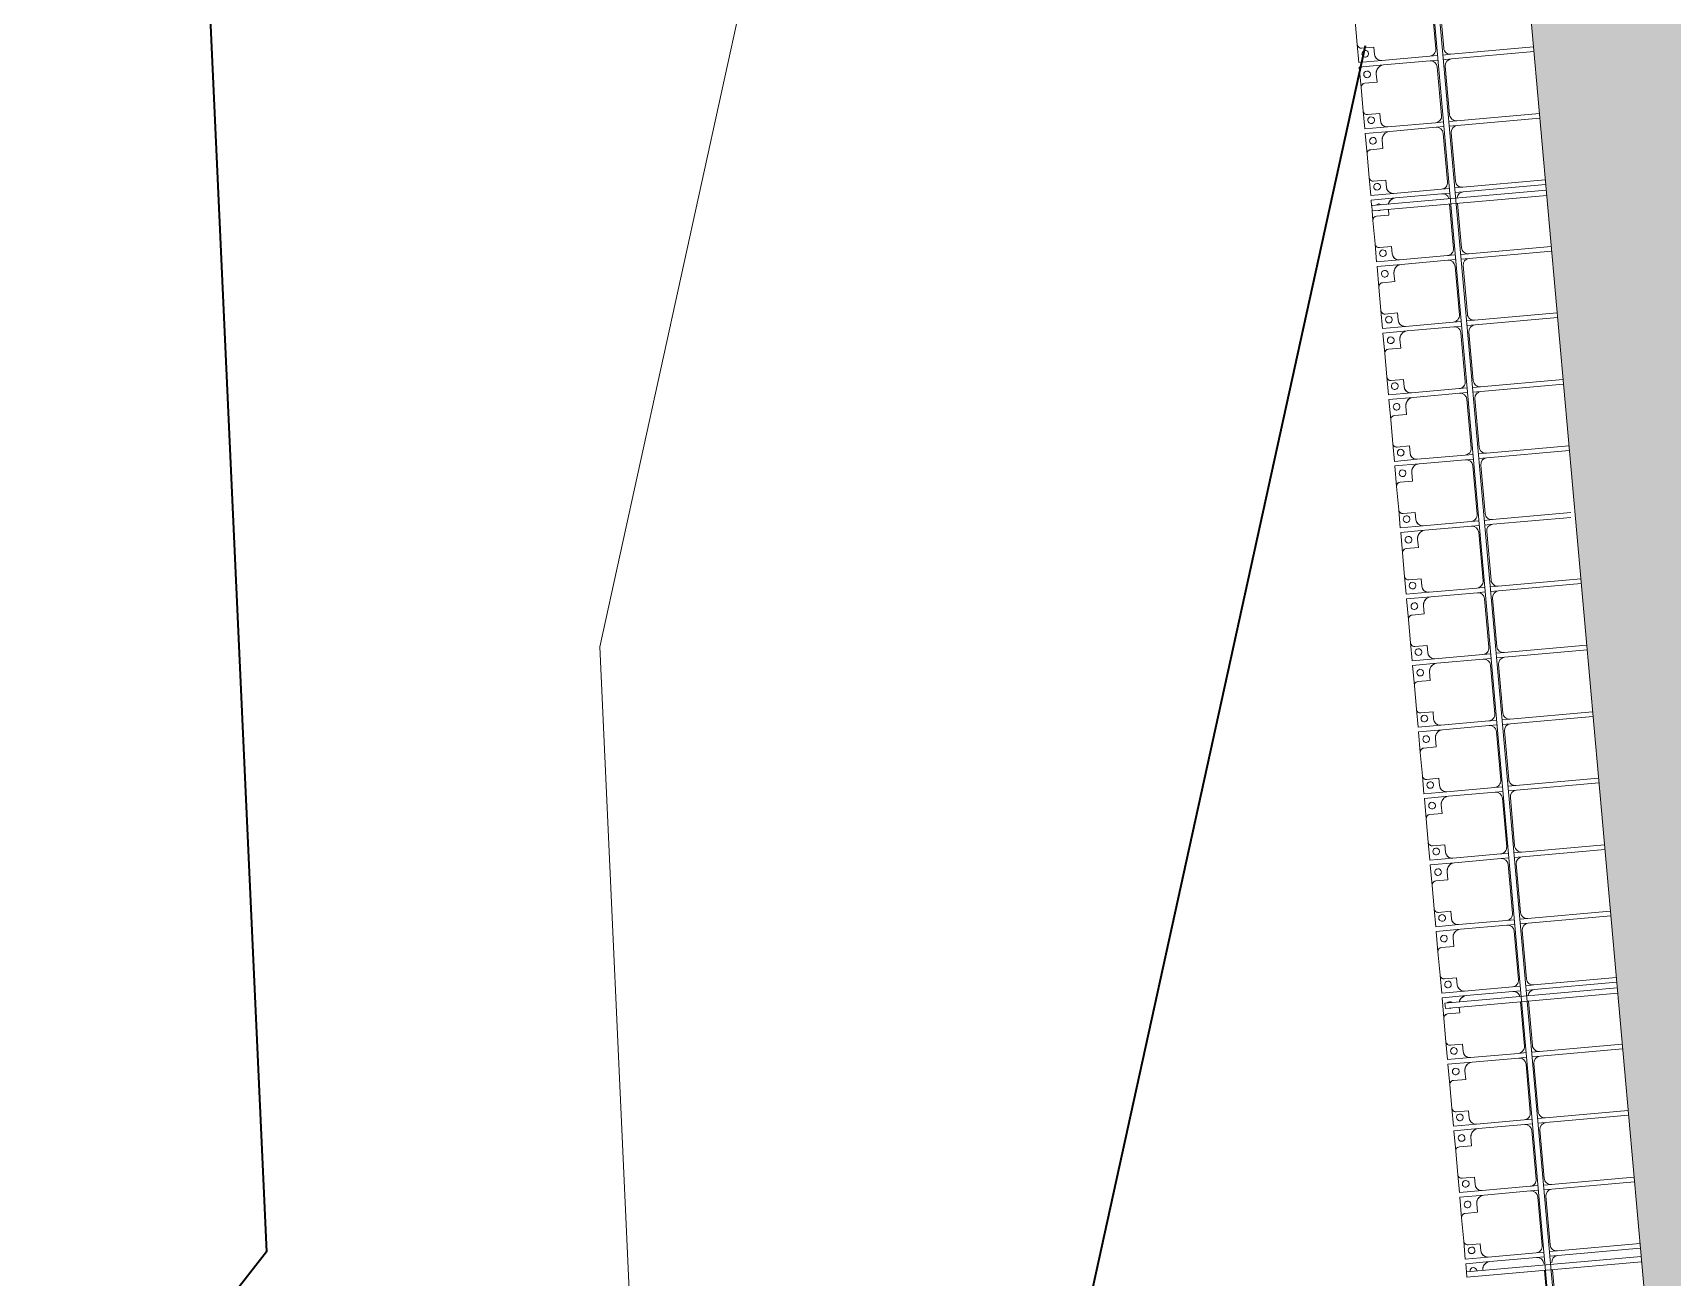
# Model space of a CAD drawing. Header units: millimetres. Extents: x -861324 to 439029, y -308065 to 694685.
# Drawn here: x -94155 to -81878, y 37284 to 46607 of the extents above; entities that cross this region are included whole.
import ezdxf

# ---------------------------------------------------------------- set-up
doc = ezdxf.new("R2010")
doc.units = ezdxf.units.MM
for name, color, linetype, lineweight in [('A-DETL-GENF', 92, 'Continuous', 9), ('A-DETL-THIN', 151, 'Continuous', 9), ('A-GENM', 13, 'Continuous', 9), ('C-TOPO-MAJR', 7, 'Continuous', 35), ('C-TOPO-MINR', 7, 'Continuous', 9), ('S-BEAM', 12, 'Continuous', 9)]:
    doc.layers.add(name, color=color, linetype=linetype, lineweight=lineweight)

# ---------------------------------------------------------------- blocks, each defined once
blk = doc.blocks.new('Dải phao đi lại kèm đỡ invester - DẢI PHAO ĐI LẠI-19658-BỐ TRÍ BÈ PIN HỒ BẢN MÒNG')
at = {"layer": 'A-GENM', "color": 7}
for p, q in [((117223, -620), (117223, 0)), ((117258, 0), (117258, -620)), ((118223, -620), (118223, 0)), ((118258, 0), (118258, -620)), ((119223, -620), (119223, 0)), ((119758, 0), (119758, -620)), ((120223, -620), (120223, 0)), ((121223, -620), (121223, 0)), ((121723, -620), (121723, 0)), ((121758, 0), (121758, -620)), ((122723, -620), (122723, 0)), ((122758, 0), (122758, -620)), ((123723, -620), (123723, 0)), ((123758, 0), (123758, -620)), ((124258, 0), (124258, -620)), ((124723, -620), (124723, 0)), ((124758, 0), (124758, -620)), ((125223, -620), (125223, 0)), ((125258, 0), (125258, -620)), ((126223, -620), (126223, 0)), ((126258, 0), (126258, -620)), ((117723, -620), (117723, 0)), ((117758, 0), (117758, -620)), ((118723, -620), (118723, 0)), ((118758, 0), (118758, -620)), ((119258, 0), (119258, -620)), ((119723, -620), (119723, 0)), ((120258, 0), (120258, -620)), ((120723, -620), (120723, -29)), ((120758, -32), (120758, -620)), ((121258, 0), (121258, -620)), ((122223, -620), (122223, 0)), ((122258, 0), (122258, -620)), ((123223, -620), (123223, 0)), ((123258, 0), (123258, -620)), ((124223, -620), (124223, 0)), ((125723, -620), (125723, 0)), ((125758, 0), (125758, -620)), ((116808, -670), (117173, -670)), ((117173, -730), (116808, -730)), ((117223, -620), (117223, -681)), ((117223, -721), (117223, -780)), ((117258, -681), (117258, -620)), ((117258, -780), (117258, -721)), ((117308, -670), (117673, -670)), ((117673, -730), (117308, -730)), ((117723, -620), (117723, -681)), ((117723, -721), (117723, -780)), ((117758, -681), (117758, -620)), ((117758, -780), (117758, -721)), ((117808, -670), (118173, -670)), ((118173, -730), (117808, -730)), ((118223, -620), (118223, -681)), ((118223, -721), (118223, -780)), ((118258, -681), (118258, -620)), ((118258, -780), (118258, -721)), ((118340, -670), (118673, -670)), ((118673, -730), (118340, -730)), ((118723, -620), (118723, -681)), ((118723, -721), (118723, -780)), ((118758, -681), (118758, -620)), ((118758, -780), (118758, -721)), ((118808, -670), (119173, -670)), ((119173, -730), (118808, -730)), ((119223, -620), (119223, -681)), ((119223, -721), (119223, -780)), ((119258, -681), (119258, -620)), ((119258, -780), (119258, -721)), ((119308, -670), (119673, -670)), ((119673, -730), (119308, -730)), ((119723, -620), (119723, -681)), ((119723, -721), (119723, -780)), ((119758, -681), (119758, -620)), ((119758, -780), (119758, -721)), ((119808, -670), (120173, -670)), ((120173, -730), (119808, -730)), ((120223, -620), (120223, -681)), ((120223, -721), (120223, -780)), ((120258, -681), (120258, -620)), ((120258, -780), (120258, -721)), ((120308, -670), (120673, -670)), ((120673, -730), (120308, -730)), ((120723, -620), (120723, -681)), ((120723, -721), (120723, -780)), ((120758, -681), (120758, -620)), ((120758, -780), (120758, -721)), ((120808, -670), (121173, -670)), ((121173, -730), (120808, -730)), ((121223, -620), (121223, -681)), ((121223, -721), (121223, -780)), ((121258, -681), (121258, -620)), ((121258, -780), (121258, -721)), ((121308, -670), (121673, -670)), ((121673, -730), (121308, -730)), ((121723, -620), (121723, -681)), ((121723, -721), (121723, -780)), ((121758, -681), (121758, -620)), ((121758, -780), (121758, -721)), ((121808, -670), (122173, -670)), ((122173, -730), (121808, -730)), ((122223, -620), (122223, -681)), ((122223, -721), (122223, -780)), ((122258, -681), (122258, -620)), ((122258, -780), (122258, -721)), ((122308, -670), (122673, -670)), ((122673, -730), (122308, -730)), ((122723, -620), (122723, -681)), ((122723, -721), (122723, -780)), ((122758, -681), (122758, -620)), ((122758, -780), (122758, -721)), ((122808, -670), (123173, -670)), ((123173, -730), (122808, -730)), ((123223, -620), (123223, -681)), ((123223, -721), (123223, -780)), ((123258, -681), (123258, -620)), ((123258, -780), (123258, -721)), ((123308, -670), (123673, -670)), ((123673, -730), (123308, -730)), ((123723, -620), (123723, -681)), ((123723, -721), (123723, -780)), ((123758, -681), (123758, -620)), ((123758, -780), (123758, -721)), ((123808, -670), (124173, -670)), ((124173, -730), (123808, -730)), ((124223, -620), (124223, -681)), ((124223, -721), (124223, -780)), ((124258, -681), (124258, -620)), ((124258, -780), (124258, -721)), ((124340, -670), (124673, -670)), ((124673, -730), (124340, -730)), ((124723, -620), (124723, -681)), ((124723, -721), (124723, -780)), ((124758, -681), (124758, -620)), ((124758, -780), (124758, -721)), ((124808, -670), (125173, -670)), ((125173, -730), (124808, -730)), ((125223, -620), (125223, -681)), ((125223, -721), (125223, -780)), ((125258, -681), (125258, -620)), ((125258, -780), (125258, -721)), ((125308, -670), (125673, -670)), ((125673, -730), (125308, -730)), ((125723, -620), (125723, -681)), ((125723, -721), (125723, -780)), ((125758, -681), (125758, -620)), ((125758, -780), (125758, -721)), ((125808, -670), (126173, -670)), ((126173, -730), (125808, -730)), ((126223, -620), (126223, -681)), ((126223, -721), (126223, -780)), ((126258, -681), (126258, -620)), ((126258, -780), (126258, -721)), ((126360, -670), (126673, -670)), ((126673, -730), (126360, -730)), ((117223, -1140), (117223, -780)), ((117258, -780), (117258, -1130)), ((117723, -1140), (117723, -780)), ((117758, -780), (117758, -1130)), ((118223, -1140), (118223, -780)), ((118258, -780), (118258, -1130)), ((118723, -1140), (118723, -780)), ((118758, -780), (118758, -1130)), ((119223, -1140), (119223, -780)), ((119258, -780), (119258, -1130)), ((119723, -1140), (119723, -780)), ((119758, -780), (119758, -1130)), ((120223, -1140), (120223, -780)), ((120258, -780), (120258, -1130)), ((120723, -1140), (120723, -780)), ((120758, -780), (120758, -1130)), ((121223, -1140), (121223, -780)), ((121258, -780), (121258, -1130)), ((121723, -1140), (121723, -780)), ((121758, -780), (121758, -1130)), ((122223, -1140), (122223, -780)), ((122258, -780), (122258, -1130)), ((122723, -1140), (122723, -780)), ((122758, -780), (122758, -1130)), ((123223, -1140), (123223, -780)), ((123258, -780), (123258, -1130)), ((123723, -1140), (123723, -780)), ((123758, -780), (123758, -1130)), ((124223, -1140), (124223, -780)), ((124258, -780), (124258, -1130)), ((124723, -1140), (124723, -780)), ((124758, -780), (124758, -1130)), ((125223, -1140), (125223, -780)), ((125258, -780), (125258, -1130)), ((125723, -1140), (125723, -780)), ((125758, -780), (125758, -1130)), ((126223, -1140), (126223, -780)), ((126258, -780), (126258, -1130)), ((117118, -1282), (117118, -1190)), ((117118, -1190), (117173, -1190)), ((117318, -1190), (117382, -1190)), ((117382, -1190), (117382, -1282)), ((117618, -1282), (117618, -1190)), ((117618, -1190), (117673, -1190)), ((117818, -1190), (117882, -1190)), ((117882, -1190), (117882, -1282)), ((118118, -1282), (118118, -1190)), ((118118, -1190), (118173, -1190)), ((118340, -1190), (118382, -1190)), ((118382, -1190), (118382, -1282)), ((118618, -1282), (118618, -1190)), ((118618, -1190), (118673, -1190)), ((118818, -1190), (118882, -1190)), ((118882, -1190), (118882, -1282)), ((119118, -1282), (119118, -1190)), ((119118, -1190), (119173, -1190)), ((119318, -1190), (119382, -1190)), ((119382, -1190), (119382, -1282)), ((119618, -1282), (119618, -1190)), ((119618, -1190), (119673, -1190)), ((119818, -1190), (119882, -1190)), ((119882, -1190), (119882, -1282)), ((120118, -1282), (120118, -1190)), ((120118, -1190), (120173, -1190)), ((120318, -1190), (120382, -1190)), ((120382, -1190), (120382, -1282)), ((120618, -1282), (120618, -1190)), ((120618, -1190), (120673, -1190)), ((120818, -1190), (120882, -1190)), ((120882, -1190), (120882, -1282)), ((121118, -1282), (121118, -1190)), ((121118, -1190), (121173, -1190)), ((121318, -1190), (121382, -1190)), ((121382, -1190), (121382, -1282)), ((121618, -1282), (121618, -1190)), ((121618, -1190), (121673, -1190)), ((121818, -1190), (121882, -1190)), ((121882, -1190), (121882, -1282)), ((122118, -1282), (122118, -1190)), ((122118, -1190), (122173, -1190)), ((122318, -1190), (122382, -1190)), ((122382, -1190), (122382, -1282)), ((122618, -1282), (122618, -1190)), ((122618, -1190), (122673, -1190)), ((122818, -1190), (122882, -1190)), ((122882, -1190), (122882, -1282)), ((123118, -1282), (123118, -1190)), ((123118, -1190), (123173, -1190)), ((123318, -1190), (123382, -1190)), ((123382, -1190), (123382, -1282)), ((123618, -1282), (123618, -1190)), ((123618, -1190), (123673, -1190)), ((123818, -1190), (123882, -1190)), ((123882, -1190), (123882, -1282)), ((124118, -1282), (124118, -1190)), ((124118, -1190), (124173, -1190)), ((124340, -1190), (124382, -1190)), ((124382, -1190), (124382, -1282)), ((124618, -1282), (124618, -1190)), ((124618, -1190), (124673, -1190)), ((124818, -1190), (124882, -1190)), ((124882, -1190), (124882, -1282)), ((125118, -1282), (125118, -1190)), ((125118, -1190), (125173, -1190)), ((125318, -1190), (125382, -1190)), ((125382, -1190), (125382, -1282)), ((125618, -1282), (125618, -1190)), ((125618, -1190), (125673, -1190)), ((125818, -1190), (125882, -1190)), ((125882, -1190), (125882, -1282)), ((126118, -1282), (126118, -1190)), ((126118, -1190), (126173, -1190)), ((116912, -1312), (117088, -1312)), ((117412, -1312), (117588, -1312)), ((117912, -1312), (118088, -1312)), ((118412, -1312), (118588, -1312)), ((118912, -1312), (119088, -1312)), ((119412, -1312), (119588, -1312)), ((119912, -1312), (120088, -1312)), ((120412, -1312), (120588, -1312)), ((120912, -1312), (121088, -1312)), ((121412, -1312), (121588, -1312)), ((121912, -1312), (122088, -1312)), ((122412, -1312), (122588, -1312)), ((122912, -1312), (123088, -1312)), ((123412, -1312), (123588, -1312)), ((123912, -1312), (124088, -1312)), ((124412, -1312), (124588, -1312)), ((124912, -1312), (125088, -1312)), ((125412, -1312), (125588, -1312)), ((125912, -1312), (126088, -1312))]:
    blk.add_line(p, q, dxfattribs=at)
at = {"layer": 'A-GENM', "color": 9}
for p, q in [((117223, -620), (117223, -681)), ((117223, -721), (117223, -780)), ((117258, -681), (117258, -620)), ((117258, -780), (117258, -721)), ((117723, -620), (117723, -681)), ((117723, -721), (117723, -780)), ((117758, -681), (117758, -620)), ((117758, -780), (117758, -721)), ((118223, -620), (118223, -681)), ((118223, -721), (118223, -780)), ((118258, -681), (118258, -620)), ((118258, -780), (118258, -721)), ((118723, -620), (118723, -681)), ((118723, -721), (118723, -780)), ((118758, -681), (118758, -620)), ((118758, -780), (118758, -721)), ((119223, -620), (119223, -681)), ((119223, -721), (119223, -780)), ((119258, -681), (119258, -620)), ((119258, -780), (119258, -721)), ((119723, -620), (119723, -681)), ((119723, -721), (119723, -780)), ((119758, -681), (119758, -620)), ((119758, -780), (119758, -721)), ((120223, -620), (120223, -681)), ((120223, -721), (120223, -780)), ((120258, -681), (120258, -620)), ((120258, -780), (120258, -721)), ((120723, -620), (120723, -681)), ((120723, -721), (120723, -780)), ((120758, -681), (120758, -620)), ((120758, -780), (120758, -721)), ((121223, -620), (121223, -681)), ((121223, -721), (121223, -780)), ((121258, -681), (121258, -620)), ((121258, -780), (121258, -721)), ((121723, -620), (121723, -681)), ((121723, -721), (121723, -780)), ((121758, -681), (121758, -620)), ((121758, -780), (121758, -721)), ((122223, -620), (122223, -681)), ((122223, -721), (122223, -780)), ((122258, -681), (122258, -620)), ((122258, -780), (122258, -721)), ((122723, -620), (122723, -681)), ((122723, -721), (122723, -780)), ((122758, -681), (122758, -620)), ((122758, -780), (122758, -721)), ((123223, -620), (123223, -681)), ((123223, -721), (123223, -780)), ((123258, -681), (123258, -620)), ((123258, -780), (123258, -721)), ((123723, -620), (123723, -681)), ((123723, -721), (123723, -780)), ((123758, -681), (123758, -620)), ((123758, -780), (123758, -721)), ((124223, -620), (124223, -681)), ((124223, -721), (124223, -780)), ((124258, -681), (124258, -620)), ((124258, -780), (124258, -721)), ((124723, -620), (124723, -681)), ((124723, -721), (124723, -780)), ((124758, -681), (124758, -620)), ((124758, -780), (124758, -721)), ((125223, -620), (125223, -681)), ((125223, -721), (125223, -780)), ((125258, -681), (125258, -620)), ((125258, -780), (125258, -721)), ((125723, -620), (125723, -681)), ((125723, -721), (125723, -780)), ((125758, -681), (125758, -620)), ((125758, -780), (125758, -721)), ((126223, -620), (126223, -681)), ((126223, -721), (126223, -780)), ((126258, -681), (126258, -620)), ((126258, -780), (126258, -721)), ((117173, -1190), (117118, -1190)), ((117118, -1190), (117118, -1282)), ((117118, -1282), (117118, -1190)), ((117118, -1190), (117118, -1282)), ((117118, -1190), (117173, -1190)), ((117173, -1190), (117118, -1190)), ((117223, -1140), (117223, -1312)), ((117223, -1312), (117223, -1140)), ((117258, -1312), (117258, -1130)), ((117258, -1130), (117258, -1312)), ((117382, -1190), (117318, -1190)), ((117318, -1190), (117382, -1190)), ((117382, -1190), (117318, -1190)), ((117382, -1282), (117382, -1190)), ((117382, -1190), (117382, -1282)), ((117382, -1282), (117382, -1190)), ((117673, -1190), (117618, -1190)), ((117618, -1190), (117618, -1282)), ((117618, -1282), (117618, -1190)), ((117618, -1190), (117618, -1282)), ((117618, -1190), (117673, -1190)), ((117673, -1190), (117618, -1190)), ((117723, -1140), (117723, -1312)), ((117723, -1312), (117723, -1140)), ((117758, -1312), (117758, -1130)), ((117758, -1130), (117758, -1312)), ((117882, -1190), (117818, -1190)), ((117818, -1190), (117882, -1190)), ((117882, -1190), (117818, -1190)), ((117882, -1282), (117882, -1190)), ((117882, -1190), (117882, -1282)), ((117882, -1282), (117882, -1190)), ((118173, -1190), (118118, -1190)), ((118118, -1190), (118118, -1282)), ((118118, -1282), (118118, -1190)), ((118118, -1190), (118118, -1282)), ((118118, -1190), (118173, -1190)), ((118173, -1190), (118118, -1190)), ((118223, -1140), (118223, -1312)), ((118223, -1312), (118223, -1140)), ((118258, -1312), (118258, -1130)), ((118258, -1130), (118258, -1312)), ((118382, -1190), (118340, -1190)), ((118340, -1190), (118382, -1190)), ((118382, -1190), (118340, -1190)), ((118382, -1282), (118382, -1190)), ((118382, -1190), (118382, -1282)), ((118382, -1282), (118382, -1190)), ((118673, -1190), (118618, -1190)), ((118618, -1190), (118618, -1282)), ((118618, -1282), (118618, -1190)), ((118618, -1190), (118618, -1282)), ((118618, -1190), (118673, -1190)), ((118673, -1190), (118618, -1190)), ((118723, -1140), (118723, -1312)), ((118723, -1312), (118723, -1140)), ((118758, -1312), (118758, -1130)), ((118758, -1130), (118758, -1312)), ((118882, -1190), (118818, -1190)), ((118818, -1190), (118882, -1190)), ((118882, -1190), (118818, -1190)), ((118882, -1282), (118882, -1190)), ((118882, -1190), (118882, -1282)), ((118882, -1282), (118882, -1190)), ((119173, -1190), (119118, -1190)), ((119118, -1190), (119118, -1282)), ((119118, -1282), (119118, -1190)), ((119118, -1190), (119118, -1282)), ((119118, -1190), (119173, -1190)), ((119173, -1190), (119118, -1190)), ((119223, -1140), (119223, -1312)), ((119223, -1312), (119223, -1140)), ((119258, -1312), (119258, -1130)), ((119258, -1130), (119258, -1312)), ((119382, -1190), (119318, -1190)), ((119318, -1190), (119382, -1190)), ((119382, -1190), (119318, -1190)), ((119382, -1282), (119382, -1190)), ((119382, -1190), (119382, -1282)), ((119382, -1282), (119382, -1190)), ((119673, -1190), (119618, -1190)), ((119618, -1190), (119618, -1282)), ((119618, -1282), (119618, -1190)), ((119618, -1190), (119618, -1282)), ((119618, -1190), (119673, -1190)), ((119673, -1190), (119618, -1190)), ((119723, -1140), (119723, -1312)), ((119723, -1312), (119723, -1140)), ((119758, -1312), (119758, -1130)), ((119758, -1130), (119758, -1312)), ((119882, -1190), (119818, -1190)), ((119818, -1190), (119882, -1190)), ((119882, -1190), (119818, -1190)), ((119882, -1282), (119882, -1190)), ((119882, -1190), (119882, -1282)), ((119882, -1282), (119882, -1190)), ((120173, -1190), (120118, -1190)), ((120118, -1190), (120118, -1282)), ((120118, -1282), (120118, -1190)), ((120118, -1190), (120118, -1282)), ((120118, -1190), (120173, -1190)), ((120173, -1190), (120118, -1190)), ((120223, -1140), (120223, -1312)), ((120223, -1312), (120223, -1140)), ((120258, -1312), (120258, -1130)), ((120258, -1130), (120258, -1312)), ((120382, -1190), (120318, -1190)), ((120318, -1190), (120382, -1190)), ((120382, -1190), (120318, -1190)), ((120382, -1282), (120382, -1190)), ((120382, -1190), (120382, -1282)), ((120382, -1282), (120382, -1190)), ((120673, -1190), (120618, -1190)), ((120618, -1190), (120618, -1282)), ((120618, -1282), (120618, -1190)), ((120618, -1190), (120618, -1282)), ((120618, -1190), (120673, -1190)), ((120673, -1190), (120618, -1190)), ((120723, -1140), (120723, -1312)), ((120723, -1312), (120723, -1140)), ((120758, -1312), (120758, -1130)), ((120758, -1130), (120758, -1312)), ((120882, -1190), (120818, -1190)), ((120818, -1190), (120882, -1190)), ((120882, -1190), (120818, -1190)), ((120882, -1282), (120882, -1190)), ((120882, -1190), (120882, -1282)), ((120882, -1282), (120882, -1190)), ((121118, -1190), (121118, -1282)), ((121118, -1282), (121118, -1190)), ((121118, -1190), (121118, -1282)), ((121173, -1190), (121137, -1190)), ((121137, -1190), (121173, -1190)), ((121173, -1190), (121137, -1190)), ((121223, -1140), (121223, -1312)), ((121223, -1312), (121223, -1140)), ((121258, -1312), (121258, -1130)), ((121258, -1130), (121258, -1312)), ((121382, -1190), (121318, -1190)), ((121318, -1190), (121382, -1190)), ((121382, -1190), (121318, -1190)), ((121382, -1282), (121382, -1190)), ((121382, -1190), (121382, -1282)), ((121382, -1282), (121382, -1190)), ((121673, -1190), (121618, -1190)), ((121618, -1190), (121618, -1282)), ((121618, -1282), (121618, -1190)), ((121618, -1190), (121618, -1282)), ((121618, -1190), (121673, -1190)), ((121673, -1190), (121618, -1190)), ((121723, -1140), (121723, -1312)), ((121723, -1312), (121723, -1140)), ((121758, -1312), (121758, -1130)), ((121758, -1130), (121758, -1312)), ((121882, -1190), (121818, -1190)), ((121818, -1190), (121882, -1190)), ((121882, -1190), (121818, -1190)), ((121882, -1282), (121882, -1190)), ((121882, -1190), (121882, -1282)), ((121882, -1282), (121882, -1190)), ((122173, -1190), (122118, -1190)), ((122118, -1190), (122118, -1282)), ((122118, -1282), (122118, -1190)), ((122118, -1190), (122118, -1282)), ((122118, -1190), (122173, -1190)), ((122173, -1190), (122118, -1190)), ((122223, -1140), (122223, -1312)), ((122223, -1312), (122223, -1140)), ((122258, -1312), (122258, -1130)), ((122258, -1130), (122258, -1312)), ((122382, -1190), (122318, -1190)), ((122318, -1190), (122382, -1190)), ((122382, -1190), (122318, -1190)), ((122382, -1282), (122382, -1190)), ((122382, -1190), (122382, -1282)), ((122382, -1282), (122382, -1190)), ((122673, -1190), (122618, -1190)), ((122618, -1190), (122618, -1282)), ((122618, -1282), (122618, -1190)), ((122618, -1190), (122618, -1282)), ((122618, -1190), (122673, -1190)), ((122673, -1190), (122618, -1190)), ((122723, -1140), (122723, -1312)), ((122723, -1312), (122723, -1140)), ((122758, -1312), (122758, -1130)), ((122758, -1130), (122758, -1312)), ((122882, -1190), (122818, -1190)), ((122818, -1190), (122882, -1190)), ((122882, -1190), (122818, -1190)), ((122882, -1282), (122882, -1190)), ((122882, -1190), (122882, -1282)), ((122882, -1282), (122882, -1190)), ((123173, -1190), (123118, -1190)), ((123118, -1190), (123118, -1282)), ((123118, -1282), (123118, -1190)), ((123118, -1190), (123118, -1282)), ((123118, -1190), (123173, -1190)), ((123173, -1190), (123118, -1190)), ((123223, -1140), (123223, -1312)), ((123223, -1312), (123223, -1140)), ((123258, -1312), (123258, -1130)), ((123258, -1130), (123258, -1312)), ((123382, -1190), (123318, -1190)), ((123318, -1190), (123382, -1190)), ((123382, -1190), (123318, -1190)), ((123382, -1282), (123382, -1190)), ((123382, -1190), (123382, -1282)), ((123382, -1282), (123382, -1190)), ((123673, -1190), (123618, -1190)), ((123618, -1190), (123618, -1282)), ((123618, -1282), (123618, -1190)), ((123618, -1190), (123618, -1282)), ((123618, -1190), (123673, -1190)), ((123673, -1190), (123618, -1190)), ((123723, -1140), (123723, -1312)), ((123723, -1312), (123723, -1140)), ((123758, -1312), (123758, -1130)), ((123758, -1130), (123758, -1312)), ((123882, -1190), (123818, -1190)), ((123818, -1190), (123882, -1190)), ((123882, -1190), (123818, -1190)), ((123882, -1282), (123882, -1190)), ((123882, -1190), (123882, -1282)), ((123882, -1282), (123882, -1190)), ((124173, -1190), (124118, -1190)), ((124118, -1190), (124118, -1282)), ((124118, -1282), (124118, -1190)), ((124118, -1190), (124118, -1282)), ((124118, -1190), (124173, -1190)), ((124173, -1190), (124118, -1190)), ((124223, -1140), (124223, -1312)), ((124223, -1312), (124223, -1140)), ((124258, -1312), (124258, -1130)), ((124258, -1130), (124258, -1312)), ((124382, -1190), (124340, -1190)), ((124340, -1190), (124382, -1190)), ((124382, -1190), (124340, -1190)), ((124382, -1282), (124382, -1190)), ((124382, -1190), (124382, -1282)), ((124382, -1282), (124382, -1190)), ((124673, -1190), (124618, -1190)), ((124618, -1190), (124618, -1282)), ((124618, -1282), (124618, -1190)), ((124618, -1190), (124618, -1282)), ((124618, -1190), (124673, -1190)), ((124673, -1190), (124618, -1190)), ((124723, -1140), (124723, -1312)), ((124723, -1312), (124723, -1140)), ((124758, -1312), (124758, -1130)), ((124758, -1130), (124758, -1312)), ((124882, -1190), (124818, -1190)), ((124818, -1190), (124882, -1190)), ((124882, -1190), (124818, -1190)), ((124882, -1282), (124882, -1190)), ((124882, -1190), (124882, -1282)), ((124882, -1282), (124882, -1190)), ((125173, -1190), (125118, -1190)), ((125118, -1190), (125118, -1282)), ((125118, -1282), (125118, -1190)), ((125118, -1190), (125118, -1282)), ((125118, -1190), (125173, -1190)), ((125173, -1190), (125118, -1190)), ((125223, -1140), (125223, -1312)), ((125223, -1312), (125223, -1140)), ((125258, -1312), (125258, -1130)), ((125258, -1130), (125258, -1312)), ((125382, -1190), (125318, -1190)), ((125318, -1190), (125382, -1190)), ((125382, -1190), (125318, -1190)), ((125382, -1282), (125382, -1190)), ((125382, -1190), (125382, -1282)), ((125382, -1282), (125382, -1190)), ((125673, -1190), (125618, -1190)), ((125618, -1190), (125618, -1282)), ((125618, -1282), (125618, -1190)), ((125618, -1190), (125618, -1282)), ((125618, -1190), (125673, -1190)), ((125673, -1190), (125618, -1190)), ((125723, -1140), (125723, -1312)), ((125723, -1312), (125723, -1140)), ((125758, -1312), (125758, -1130)), ((125758, -1130), (125758, -1312)), ((125882, -1190), (125818, -1190)), ((125818, -1190), (125882, -1190)), ((125882, -1190), (125818, -1190)), ((125882, -1282), (125882, -1190)), ((125882, -1190), (125882, -1282)), ((125882, -1282), (125882, -1190)), ((126173, -1190), (126118, -1190)), ((126118, -1190), (126118, -1282)), ((126118, -1282), (126118, -1190)), ((126118, -1190), (126118, -1282)), ((126118, -1190), (126173, -1190)), ((126173, -1190), (126118, -1190)), ((126223, -1140), (126223, -1312)), ((126223, -1312), (126223, -1140)), ((126258, -1312), (126258, -1130)), ((126258, -1130), (126258, -1312)), ((117223, -1312), (117088, -1312)), ((117088, -1312), (117223, -1312)), ((117412, -1312), (117258, -1312)), ((117258, -1312), (117412, -1312)), ((117723, -1312), (117588, -1312)), ((117588, -1312), (117723, -1312)), ((117912, -1312), (117758, -1312)), ((117758, -1312), (117912, -1312)), ((118223, -1312), (118088, -1312)), ((118088, -1312), (118223, -1312)), ((118300, -1312), (118258, -1312)), ((118258, -1312), (118300, -1312)), ((118412, -1312), (118340, -1312)), ((118340, -1312), (118412, -1312)), ((118723, -1312), (118588, -1312)), ((118588, -1312), (118723, -1312)), ((118912, -1312), (118758, -1312)), ((118758, -1312), (118912, -1312)), ((119223, -1312), (119088, -1312)), ((119088, -1312), (119223, -1312)), ((119412, -1312), (119258, -1312)), ((119258, -1312), (119412, -1312)), ((119723, -1312), (119588, -1312)), ((119588, -1312), (119723, -1312)), ((119912, -1312), (119758, -1312)), ((119758, -1312), (119912, -1312)), ((120223, -1312), (120088, -1312)), ((120088, -1312), (120223, -1312)), ((120412, -1312), (120258, -1312)), ((120258, -1312), (120412, -1312)), ((120723, -1312), (120588, -1312)), ((120588, -1312), (120723, -1312)), ((120912, -1312), (120758, -1312)), ((120758, -1312), (120912, -1312)), ((121223, -1312), (121088, -1312)), ((121088, -1312), (121223, -1312)), ((121412, -1312), (121258, -1312)), ((121258, -1312), (121412, -1312)), ((121723, -1312), (121588, -1312)), ((121588, -1312), (121723, -1312)), ((121912, -1312), (121758, -1312)), ((121758, -1312), (121912, -1312)), ((122223, -1312), (122088, -1312)), ((122088, -1312), (122223, -1312)), ((122412, -1312), (122258, -1312)), ((122258, -1312), (122412, -1312)), ((122723, -1312), (122588, -1312)), ((122588, -1312), (122723, -1312)), ((122912, -1312), (122758, -1312)), ((122758, -1312), (122912, -1312)), ((123223, -1312), (123088, -1312)), ((123088, -1312), (123223, -1312)), ((123412, -1312), (123258, -1312)), ((123258, -1312), (123412, -1312)), ((123723, -1312), (123588, -1312)), ((123588, -1312), (123723, -1312)), ((123912, -1312), (123758, -1312)), ((123758, -1312), (123912, -1312)), ((124223, -1312), (124088, -1312)), ((124088, -1312), (124223, -1312)), ((124412, -1312), (124258, -1312)), ((124258, -1312), (124412, -1312)), ((124723, -1312), (124588, -1312)), ((124588, -1312), (124723, -1312)), ((124912, -1312), (124758, -1312)), ((124758, -1312), (124912, -1312)), ((125223, -1312), (125088, -1312)), ((125088, -1312), (125223, -1312)), ((125412, -1312), (125258, -1312)), ((125258, -1312), (125412, -1312)), ((125723, -1312), (125588, -1312)), ((125588, -1312), (125723, -1312)), ((125912, -1312), (125758, -1312)), ((125758, -1312), (125912, -1312)), ((126223, -1312), (126088, -1312)), ((126088, -1312), (126223, -1312)), ((126320, -1312), (126258, -1312)), ((126258, -1312), (126320, -1312))]:
    blk.add_line(p, q, dxfattribs=at)
at = {"layer": 'A-GENM', "color": 7}
for centre, radius, start, end in [((117173, -620), 50, 270, 0), ((117173, -780), 50, 360, 90), ((117308, -620), 50, 180, 270), ((117308, -780), 50, 90, 180), ((117673, -620), 50, 270, 0), ((117673, -780), 50, 360, 90), ((117808, -620), 50, 180, 270), ((117808, -780), 50, 90, 180), ((118173, -620), 50, 270, 0), ((118173, -780), 50, 360, 90), ((118308, -620), 50, 180, 255), ((118308, -780), 50, 105, 180), ((118673, -620), 50, 270, 0), ((118673, -780), 50, 360, 90), ((118808, -620), 50, 180, 270), ((118808, -780), 50, 90, 180), ((119173, -620), 50, 270, 0), ((119173, -780), 50, 360, 90), ((119308, -620), 50, 180, 270), ((119308, -780), 50, 90, 180), ((119673, -620), 50, 270, 0), ((119673, -780), 50, 360, 90), ((119808, -620), 50, 180, 270), ((119808, -780), 50, 90, 180), ((120173, -620), 50, 270, 0), ((120173, -780), 50, 360, 90), ((120308, -620), 50, 180, 270), ((120308, -780), 50, 90, 180), ((120673, -620), 50, 270, 0), ((120673, -780), 50, 360, 90), ((120808, -620), 50, 180, 270), ((120808, -780), 50, 90, 180), ((121173, -620), 50, 270, 0), ((121173, -780), 50, 360, 90), ((121308, -620), 50, 180, 270), ((121308, -780), 50, 90, 180), ((121673, -620), 50, 270, 0), ((121673, -780), 50, 360, 90), ((121808, -620), 50, 180, 270), ((121808, -780), 50, 90, 180), ((122173, -620), 50, 270, 0), ((122173, -780), 50, 360, 90), ((122308, -620), 50, 180, 270), ((122308, -780), 50, 90, 180), ((122673, -620), 50, 270, 0), ((122673, -780), 50, 360, 90), ((122808, -620), 50, 180, 270), ((122808, -780), 50, 90, 180), ((123173, -620), 50, 270, 0), ((123173, -780), 50, 360, 90), ((123308, -620), 50, 180, 270), ((123308, -780), 50, 90, 180), ((123673, -620), 50, 270, 0), ((123673, -780), 50, 360, 90), ((123808, -620), 50, 180, 270), ((123808, -780), 50, 90, 180), ((124173, -620), 50, 270, 0), ((124173, -780), 50, 360, 90), ((124308, -620), 50, 180, 255), ((124308, -780), 50, 105, 180), ((124673, -620), 50, 270, 0), ((124673, -780), 50, 360, 90), ((124808, -620), 50, 180, 270), ((124808, -780), 50, 90, 180), ((125173, -620), 50, 270, 0), ((125173, -780), 50, 360, 90), ((125308, -620), 50, 180, 270), ((125308, -780), 50, 90, 180), ((125673, -620), 50, 270, 0), ((125673, -780), 50, 360, 90), ((125808, -620), 50, 180, 270), ((125808, -780), 50, 90, 180), ((126173, -620), 50, 270, 0), ((126173, -780), 50, 360, 90), ((126308, -620), 50, 180, 270), ((126308, -780), 50, 90, 180), ((117173, -1140), 50, 270, 360), ((117318, -1130), 60, 180, 270), ((117673, -1140), 50, 270, 360), ((117818, -1130), 60, 180, 270), ((118173, -1140), 50, 270, 360), ((118318, -1130), 60, 180, 255), ((118673, -1140), 50, 270, 360), ((118818, -1130), 60, 180, 270), ((119173, -1140), 50, 270, 360), ((119318, -1130), 60, 180, 270), ((119673, -1140), 50, 270, 360), ((119818, -1130), 60, 180, 270), ((120173, -1140), 50, 270, 360), ((120318, -1130), 60, 180, 270), ((120673, -1140), 50, 270, 360), ((120818, -1130), 60, 180, 270), ((121173, -1140), 50, 270, 360), ((121318, -1130), 60, 180, 270), ((121673, -1140), 50, 270, 360), ((121818, -1130), 60, 180, 270), ((122173, -1140), 50, 270, 360), ((122318, -1130), 60, 180, 270), ((122673, -1140), 50, 270, 360), ((122818, -1130), 60, 180, 270), ((123173, -1140), 50, 270, 360), ((123318, -1130), 60, 180, 270), ((123673, -1140), 50, 270, 360), ((123818, -1130), 60, 180, 270), ((124173, -1140), 50, 270, 360), ((124318, -1130), 60, 180, 255), ((124673, -1140), 50, 270, 360), ((124818, -1130), 60, 180, 270), ((125173, -1140), 50, 270, 360), ((125318, -1130), 60, 180, 270), ((125673, -1140), 50, 270, 360), ((125818, -1130), 60, 180, 270), ((126173, -1140), 50, 270, 360), ((126318, -1130), 60, 180, 270), ((117088, -1282), 30, 270, 0), ((117412, -1282), 30, 180, 270), ((117588, -1282), 30, 270, 0), ((117912, -1282), 30, 180, 270), ((118088, -1282), 30, 270, 0), ((118412, -1282), 30, 180, 270), ((118588, -1282), 30, 270, 0), ((118912, -1282), 30, 180, 270), ((119088, -1282), 30, 270, 0), ((119412, -1282), 30, 180, 270), ((119588, -1282), 30, 270, 0), ((119912, -1282), 30, 180, 270), ((120088, -1282), 30, 270, 0), ((120412, -1282), 30, 180, 270), ((120588, -1282), 30, 270, 0), ((120912, -1282), 30, 180, 270), ((121088, -1282), 30, 270, 0), ((121412, -1282), 30, 180, 270), ((121588, -1282), 30, 270, 0), ((121912, -1282), 30, 180, 270), ((122088, -1282), 30, 270, 0), ((122412, -1282), 30, 180, 270), ((122588, -1282), 30, 270, 0), ((122912, -1282), 30, 180, 270), ((123088, -1282), 30, 270, 0), ((123412, -1282), 30, 180, 270), ((123588, -1282), 30, 270, 0), ((123912, -1282), 30, 180, 270), ((124088, -1282), 30, 270, 0), ((124412, -1282), 30, 180, 270), ((124588, -1282), 30, 270, 0), ((124912, -1282), 30, 180, 270), ((125088, -1282), 30, 270, 0), ((125412, -1282), 30, 180, 270), ((125588, -1282), 30, 270, 0), ((125912, -1282), 30, 180, 270), ((126088, -1282), 30, 270, 0)]:
    blk.add_arc(centre, radius, start, end, dxfattribs=at)
at = {"layer": 'A-GENM', "color": 9}
for centre, radius, start, end in [((117173, -1140), 50, 270, 345), ((117173, -1140), 50, 270, 345), ((117173, -1140), 50, 270, 345), ((117318, -1130), 60, 195, 270), ((117318, -1130), 60, 195, 270), ((117318, -1130), 60, 195, 270), ((117673, -1140), 50, 270, 345), ((117673, -1140), 50, 270, 345), ((117673, -1140), 50, 270, 345), ((117818, -1130), 60, 195, 270), ((117818, -1130), 60, 195, 270), ((117818, -1130), 60, 195, 270), ((118173, -1140), 50, 270, 345), ((118173, -1140), 50, 270, 345), ((118173, -1140), 50, 270, 345), ((118318, -1130), 60, 195, 255), ((118318, -1130), 60, 195, 255), ((118318, -1130), 60, 195, 255), ((118673, -1140), 50, 270, 345), ((118673, -1140), 50, 270, 345), ((118673, -1140), 50, 270, 345), ((118818, -1130), 60, 195, 270), ((118818, -1130), 60, 195, 270), ((118818, -1130), 60, 195, 270), ((119173, -1140), 50, 270, 345), ((119173, -1140), 50, 270, 345), ((119173, -1140), 50, 270, 345), ((119318, -1130), 60, 195, 270), ((119318, -1130), 60, 195, 270), ((119318, -1130), 60, 195, 270), ((119673, -1140), 50, 270, 345), ((119673, -1140), 50, 270, 345), ((119673, -1140), 50, 270, 345), ((119818, -1130), 60, 195, 270), ((119818, -1130), 60, 195, 270), ((119818, -1130), 60, 195, 270), ((120173, -1140), 50, 270, 345), ((120173, -1140), 50, 270, 345), ((120173, -1140), 50, 270, 345), ((120318, -1130), 60, 195, 270), ((120318, -1130), 60, 195, 270), ((120318, -1130), 60, 195, 270), ((120673, -1140), 50, 270, 345), ((120673, -1140), 50, 270, 345), ((120673, -1140), 50, 270, 345), ((120818, -1130), 60, 195, 270), ((120818, -1130), 60, 195, 270), ((120818, -1130), 60, 195, 270), ((121173, -1140), 50, 270, 345), ((121173, -1140), 50, 270, 345), ((121173, -1140), 50, 270, 345), ((121318, -1130), 60, 195, 270), ((121318, -1130), 60, 195, 270), ((121318, -1130), 60, 195, 270), ((121673, -1140), 50, 270, 345), ((121673, -1140), 50, 270, 345), ((121673, -1140), 50, 270, 345), ((121818, -1130), 60, 195, 270), ((121818, -1130), 60, 195, 270), ((121818, -1130), 60, 195, 270), ((122173, -1140), 50, 270, 345), ((122173, -1140), 50, 270, 345), ((122173, -1140), 50, 270, 345), ((122318, -1130), 60, 195, 270), ((122318, -1130), 60, 195, 270), ((122318, -1130), 60, 195, 270), ((122673, -1140), 50, 270, 345), ((122673, -1140), 50, 270, 345), ((122673, -1140), 50, 270, 345), ((122818, -1130), 60, 195, 270), ((122818, -1130), 60, 195, 270), ((122818, -1130), 60, 195, 270), ((123173, -1140), 50, 270, 345), ((123173, -1140), 50, 270, 345), ((123173, -1140), 50, 270, 345), ((123318, -1130), 60, 195, 270), ((123318, -1130), 60, 195, 270), ((123318, -1130), 60, 195, 270), ((123673, -1140), 50, 270, 345), ((123673, -1140), 50, 270, 345), ((123673, -1140), 50, 270, 345), ((123818, -1130), 60, 195, 270), ((123818, -1130), 60, 195, 270), ((123818, -1130), 60, 195, 270), ((124173, -1140), 50, 270, 345), ((124173, -1140), 50, 270, 345), ((124173, -1140), 50, 270, 345), ((124318, -1130), 60, 195, 255), ((124318, -1130), 60, 195, 255), ((124318, -1130), 60, 195, 255), ((124673, -1140), 50, 270, 345), ((124673, -1140), 50, 270, 345), ((124673, -1140), 50, 270, 345), ((124818, -1130), 60, 195, 270), ((124818, -1130), 60, 195, 270), ((124818, -1130), 60, 195, 270), ((125173, -1140), 50, 270, 345), ((125173, -1140), 50, 270, 345), ((125173, -1140), 50, 270, 345), ((125318, -1130), 60, 195, 270), ((125318, -1130), 60, 195, 270), ((125318, -1130), 60, 195, 270), ((125673, -1140), 50, 270, 345), ((125673, -1140), 50, 270, 345), ((125673, -1140), 50, 270, 345), ((125818, -1130), 60, 195, 270), ((125818, -1130), 60, 195, 270), ((125818, -1130), 60, 195, 270), ((126173, -1140), 50, 270, 345), ((126173, -1140), 50, 270, 345), ((126173, -1140), 50, 270, 345), ((126318, -1130), 60, 195, 270), ((126318, -1130), 60, 195, 270), ((126318, -1130), 60, 195, 270), ((117088, -1282), 30, 300, 0), ((117088, -1282), 30, 300, 0), ((117088, -1282), 30, 300, 0), ((117162, -1259), 25, 90, 270), ((117162, -1259), 25, 90, 270), ((117162, -1259), 25, 270, 90), ((117162, -1259), 25, 270, 90), ((117317, -1259), 25, 90, 270), ((117317, -1259), 25, 90, 270), ((117317, -1259), 25, 270, 90), ((117317, -1259), 25, 270, 90), ((117412, -1282), 30, 180, 240), ((117412, -1282), 30, 180, 240), ((117412, -1282), 30, 180, 240), ((117588, -1282), 30, 300, 0), ((117588, -1282), 30, 300, 0), ((117588, -1282), 30, 300, 0), ((117662, -1259), 25, 90, 270), ((117662, -1259), 25, 90, 270), ((117662, -1259), 25, 270, 90), ((117662, -1259), 25, 270, 90), ((117817, -1259), 25, 90, 270), ((117817, -1259), 25, 90, 270), ((117817, -1259), 25, 270, 90), ((117817, -1259), 25, 270, 90), ((117912, -1282), 30, 180, 240), ((117912, -1282), 30, 180, 240), ((117912, -1282), 30, 180, 240), ((118088, -1282), 30, 300, 0), ((118088, -1282), 30, 300, 0), ((118088, -1282), 30, 300, 0), ((118162, -1259), 25, 90, 270), ((118162, -1259), 25, 90, 270), ((118162, -1259), 25, 270, 90), ((118162, -1259), 25, 270, 90), ((118317, -1259), 25, 135, 225), ((118317, -1259), 25, 135, 225), ((118317, -1259), 25, 345, 15), ((118317, -1259), 25, 345, 15), ((118412, -1282), 30, 180, 240), ((118412, -1282), 30, 180, 240), ((118412, -1282), 30, 180, 240), ((118588, -1282), 30, 300, 0), ((118588, -1282), 30, 300, 0), ((118588, -1282), 30, 300, 0), ((118662, -1259), 25, 90, 270), ((118662, -1259), 25, 90, 270), ((118662, -1259), 25, 270, 90), ((118662, -1259), 25, 270, 90), ((118817, -1259), 25, 90, 270), ((118817, -1259), 25, 90, 270), ((118817, -1259), 25, 270, 90), ((118817, -1259), 25, 270, 90), ((118912, -1282), 30, 180, 240), ((118912, -1282), 30, 180, 240), ((118912, -1282), 30, 180, 240), ((119088, -1282), 30, 300, 0), ((119088, -1282), 30, 300, 0), ((119088, -1282), 30, 300, 0), ((119162, -1259), 25, 90, 270), ((119162, -1259), 25, 90, 270), ((119162, -1259), 25, 270, 90), ((119162, -1259), 25, 270, 90), ((119317, -1259), 25, 90, 270), ((119317, -1259), 25, 90, 270), ((119317, -1259), 25, 270, 90), ((119317, -1259), 25, 270, 90), ((119412, -1282), 30, 180, 240), ((119412, -1282), 30, 180, 240), ((119412, -1282), 30, 180, 240), ((119588, -1282), 30, 300, 0), ((119588, -1282), 30, 300, 0), ((119588, -1282), 30, 300, 0), ((119662, -1259), 25, 90, 270), ((119662, -1259), 25, 90, 270), ((119662, -1259), 25, 270, 90), ((119662, -1259), 25, 270, 90), ((119817, -1259), 25, 90, 270), ((119817, -1259), 25, 90, 270), ((119817, -1259), 25, 270, 90), ((119817, -1259), 25, 270, 90), ((119912, -1282), 30, 180, 240), ((119912, -1282), 30, 180, 240), ((119912, -1282), 30, 180, 240), ((120088, -1282), 30, 300, 0), ((120088, -1282), 30, 300, 0), ((120088, -1282), 30, 300, 0), ((120162, -1259), 25, 90, 270), ((120162, -1259), 25, 90, 270), ((120162, -1259), 25, 270, 90), ((120162, -1259), 25, 270, 90), ((120317, -1259), 25, 90, 270), ((120317, -1259), 25, 90, 270), ((120317, -1259), 25, 270, 90), ((120317, -1259), 25, 270, 90), ((120412, -1282), 30, 180, 240), ((120412, -1282), 30, 180, 240), ((120412, -1282), 30, 180, 240), ((120588, -1282), 30, 300, 0), ((120588, -1282), 30, 300, 0), ((120588, -1282), 30, 300, 0), ((120662, -1259), 25, 90, 270), ((120662, -1259), 25, 90, 270), ((120662, -1259), 25, 270, 90), ((120662, -1259), 25, 270, 90), ((120817, -1259), 25, 90, 270), ((120817, -1259), 25, 90, 270), ((120817, -1259), 25, 270, 90), ((120817, -1259), 25, 270, 90), ((120912, -1282), 30, 180, 240), ((120912, -1282), 30, 180, 240), ((120912, -1282), 30, 180, 240), ((121088, -1282), 30, 300, 0), ((121088, -1282), 30, 300, 0), ((121088, -1282), 30, 300, 0), ((121162, -1259), 25, 90, 270), ((121162, -1259), 25, 90, 270), ((121162, -1259), 25, 270, 90), ((121162, -1259), 25, 270, 90), ((121317, -1259), 25, 90, 270), ((121317, -1259), 25, 90, 270), ((121317, -1259), 25, 270, 90), ((121317, -1259), 25, 270, 90), ((121412, -1282), 30, 180, 240), ((121412, -1282), 30, 180, 240), ((121412, -1282), 30, 180, 240), ((121588, -1282), 30, 300, 0), ((121588, -1282), 30, 300, 0), ((121588, -1282), 30, 300, 0), ((121662, -1259), 25, 90, 270), ((121662, -1259), 25, 90, 270), ((121662, -1259), 25, 270, 90), ((121662, -1259), 25, 270, 90), ((121817, -1259), 25, 90, 270), ((121817, -1259), 25, 90, 270), ((121817, -1259), 25, 270, 90), ((121817, -1259), 25, 270, 90), ((121912, -1282), 30, 180, 240), ((121912, -1282), 30, 180, 240), ((121912, -1282), 30, 180, 240), ((122088, -1282), 30, 300, 0), ((122088, -1282), 30, 300, 0), ((122088, -1282), 30, 300, 0), ((122162, -1259), 25, 90, 270), ((122162, -1259), 25, 90, 270), ((122162, -1259), 25, 270, 90), ((122162, -1259), 25, 270, 90), ((122317, -1259), 25, 90, 270), ((122317, -1259), 25, 90, 270), ((122317, -1259), 25, 270, 90), ((122317, -1259), 25, 270, 90), ((122412, -1282), 30, 180, 240), ((122412, -1282), 30, 180, 240), ((122412, -1282), 30, 180, 240), ((122588, -1282), 30, 300, 0), ((122588, -1282), 30, 300, 0), ((122588, -1282), 30, 300, 0), ((122662, -1259), 25, 90, 270), ((122662, -1259), 25, 90, 270), ((122662, -1259), 25, 270, 90), ((122662, -1259), 25, 270, 90), ((122817, -1259), 25, 90, 270), ((122817, -1259), 25, 90, 270), ((122817, -1259), 25, 270, 90), ((122817, -1259), 25, 270, 90), ((122912, -1282), 30, 180, 240), ((122912, -1282), 30, 180, 240), ((122912, -1282), 30, 180, 240), ((123088, -1282), 30, 300, 0), ((123088, -1282), 30, 300, 0), ((123088, -1282), 30, 300, 0), ((123162, -1259), 25, 90, 270), ((123162, -1259), 25, 90, 270), ((123162, -1259), 25, 270, 90), ((123162, -1259), 25, 270, 90), ((123317, -1259), 25, 90, 270), ((123317, -1259), 25, 90, 270), ((123317, -1259), 25, 270, 90), ((123317, -1259), 25, 270, 90), ((123412, -1282), 30, 180, 240), ((123412, -1282), 30, 180, 240), ((123412, -1282), 30, 180, 240), ((123588, -1282), 30, 300, 0), ((123588, -1282), 30, 300, 0), ((123588, -1282), 30, 300, 0), ((123662, -1259), 25, 90, 270), ((123662, -1259), 25, 90, 270), ((123662, -1259), 25, 270, 90), ((123662, -1259), 25, 270, 90), ((123817, -1259), 25, 90, 270), ((123817, -1259), 25, 90, 270), ((123817, -1259), 25, 270, 90), ((123817, -1259), 25, 270, 90), ((123912, -1282), 30, 180, 240), ((123912, -1282), 30, 180, 240), ((123912, -1282), 30, 180, 240), ((124088, -1282), 30, 300, 0), ((124088, -1282), 30, 300, 0), ((124088, -1282), 30, 300, 0), ((124162, -1259), 25, 90, 270), ((124162, -1259), 25, 90, 270), ((124162, -1259), 25, 270, 90), ((124162, -1259), 25, 270, 90), ((124317, -1259), 25, 135, 225), ((124317, -1259), 25, 135, 225), ((124317, -1259), 25, 345, 15), ((124317, -1259), 25, 345, 15), ((124412, -1282), 30, 180, 240), ((124412, -1282), 30, 180, 240), ((124412, -1282), 30, 180, 240), ((124588, -1282), 30, 300, 0), ((124588, -1282), 30, 300, 0), ((124588, -1282), 30, 300, 0), ((124662, -1259), 25, 90, 270), ((124662, -1259), 25, 90, 270), ((124662, -1259), 25, 270, 90), ((124662, -1259), 25, 270, 90), ((124817, -1259), 25, 90, 270), ((124817, -1259), 25, 90, 270), ((124817, -1259), 25, 270, 90), ((124817, -1259), 25, 270, 90), ((124912, -1282), 30, 180, 240), ((124912, -1282), 30, 180, 240), ((124912, -1282), 30, 180, 240), ((125088, -1282), 30, 300, 0), ((125088, -1282), 30, 300, 0), ((125088, -1282), 30, 300, 0), ((125162, -1259), 25, 90, 270), ((125162, -1259), 25, 90, 270), ((125162, -1259), 25, 270, 90), ((125162, -1259), 25, 270, 90), ((125317, -1259), 25, 90, 270), ((125317, -1259), 25, 90, 270), ((125317, -1259), 25, 270, 90), ((125317, -1259), 25, 270, 90), ((125412, -1282), 30, 180, 240), ((125412, -1282), 30, 180, 240), ((125412, -1282), 30, 180, 240), ((125588, -1282), 30, 300, 0), ((125588, -1282), 30, 300, 0), ((125588, -1282), 30, 300, 0), ((125662, -1259), 25, 90, 270), ((125662, -1259), 25, 90, 270), ((125662, -1259), 25, 270, 90), ((125662, -1259), 25, 270, 90), ((125817, -1259), 25, 90, 270), ((125817, -1259), 25, 90, 270), ((125817, -1259), 25, 270, 90), ((125817, -1259), 25, 270, 90), ((125912, -1282), 30, 180, 240), ((125912, -1282), 30, 180, 240), ((125912, -1282), 30, 180, 240), ((126088, -1282), 30, 300, 0), ((126088, -1282), 30, 300, 0), ((126088, -1282), 30, 300, 0), ((126162, -1259), 25, 90, 270), ((126162, -1259), 25, 90, 270), ((126162, -1259), 25, 270, 90), ((126162, -1259), 25, 270, 90), ((126317, -1259), 25, 90, 270), ((126317, -1259), 25, 90, 270)]:
    blk.add_arc(centre, radius, start, end, dxfattribs=at)
blk = doc.blocks.new('Dầm C52 - Dầm C52-22346-BỐ TRÍ BÈ PIN HỒ BẢN MÒNG')
at = {"layer": 'S-BEAM', "color": 7}
for p, q in [((-87623, 20), (87623, 20)), ((87623, -20), (-87623, -20))]:
    blk.add_line(p, q, dxfattribs=at)
blk = doc.blocks.new('Dầm C52 - Hộp 40x60-15956-BỐ TRÍ BÈ PIN HỒ BẢN MÒNG')
at = {"layer": 'S-BEAM', "color": 7}
for p, q in [((-37158, -20), (-37158, 20)), ((-37158, 20), (-35846, 20)), ((-35846, -20), (-37158, -20))]:
    blk.add_line(p, q, dxfattribs=at)
blk = doc.blocks.new('Dầm C52 - Hộp 40x60-V101-BỐ TRÍ BÈ PIN HỒ BẢN MÒNG')
at = {"layer": 'S-BEAM', "color": 7}
for p, q in [((-37158, -20), (-37158, 20)), ((-37158, 20), (-35846, 20)), ((-35846, -20), (-37158, -20))]:
    blk.add_line(p, q, dxfattribs=at)
blk = doc.blocks.new('Dầm C52 - Hộp 40x60-V106-BỐ TRÍ BÈ PIN HỒ BẢN MÒNG')
at = {"layer": 'S-BEAM', "color": 7}
for p, q in [((-37158, -20), (-37158, 20)), ((-37158, 20), (-35862, 20)), ((-35862, -20), (-37158, -20))]:
    blk.add_line(p, q, dxfattribs=at)
blk = doc.blocks.new('HOBANMONG_BEPIN 4_rvt-1-BỐ TRÍ BÈ PIN HỒ BẢN MÒNG')
at = {"layer": 'A-GENM', "lineweight": 9, "rotation": 275.0793457303301}
blk.add_blockref('Dải phao đi lại kèm đỡ invester - DẢI PHAO ĐI LẠI-19658-BỐ TRÍ BÈ PIN HỒ BẢN MÒNG', (-93296, 163263), dxfattribs=at)
at = {"layer": 'S-BEAM', "lineweight": 9}
for name, p, rotation in [('Dầm C52 - Dầm C52-22346-BỐ TRÍ BÈ PIN HỒ BẢN MÒNG', (-86283, 76449), 95.07934573032993), ('Dầm C52 - Hộp 40x60-V101-BỐ TRÍ BÈ PIN HỒ BẢN MÒNG', (-47115, 48582), 5.079345730330104), ('Dầm C52 - Hộp 40x60-V106-BỐ TRÍ BÈ PIN HỒ BẢN MÒNG', (-46567, 42607), 5.079345730330104), ('Dầm C52 - Hộp 40x60-15956-BỐ TRÍ BÈ PIN HỒ BẢN MÒNG', (-46405, 40593), 5.079345730330104)]:
    blk.add_blockref(name, p, dxfattribs=dict(at, rotation=rotation))

msp = doc.modelspace()

# ---------------------------------------------------------------- hatches: boundary and pattern name
at = {"layer": 'A-DETL-GENF'}
msp.add_hatch(color=8, dxfattribs=at).paths.add_polyline_path([(-77890, -10053), (-40370, -6718), (-44620, 41093), (-10168, 44155), (-21324, 169661), (-93296, 163263), (-77965, -9210)])

# ---------------------------------------------------------------- linework, layer by layer
at = {"layer": 'A-DETL-THIN'}
msp.add_line((-93296, 163263), (-77890, -10053), dxfattribs=at)
at = {"layer": 'C-TOPO-MAJR'}
for p, q in [((-92964, 49696), (-92406, 37474)), ((-84178, 46510), (-86824, 34446)), ((-92406, 37474), (-94155, 35236))]:
    msp.add_line(p, q, dxfattribs=at)
at = {"layer": 'C-TOPO-MINR'}
for p, q in [((-88417, 48807), (-89908, 42006)), ((-89908, 42006), (-89631, 35925))]:
    msp.add_line(p, q, dxfattribs=at)

# ---------------------------------------------------------------- block references
at = {"lineweight": 5}
msp.add_blockref('HOBANMONG_BEPIN 4_rvt-1-BỐ TRÍ BÈ PIN HỒ BẢN MÒNG', (0, 0), dxfattribs=at)

doc.saveas('drawing.dxf')
